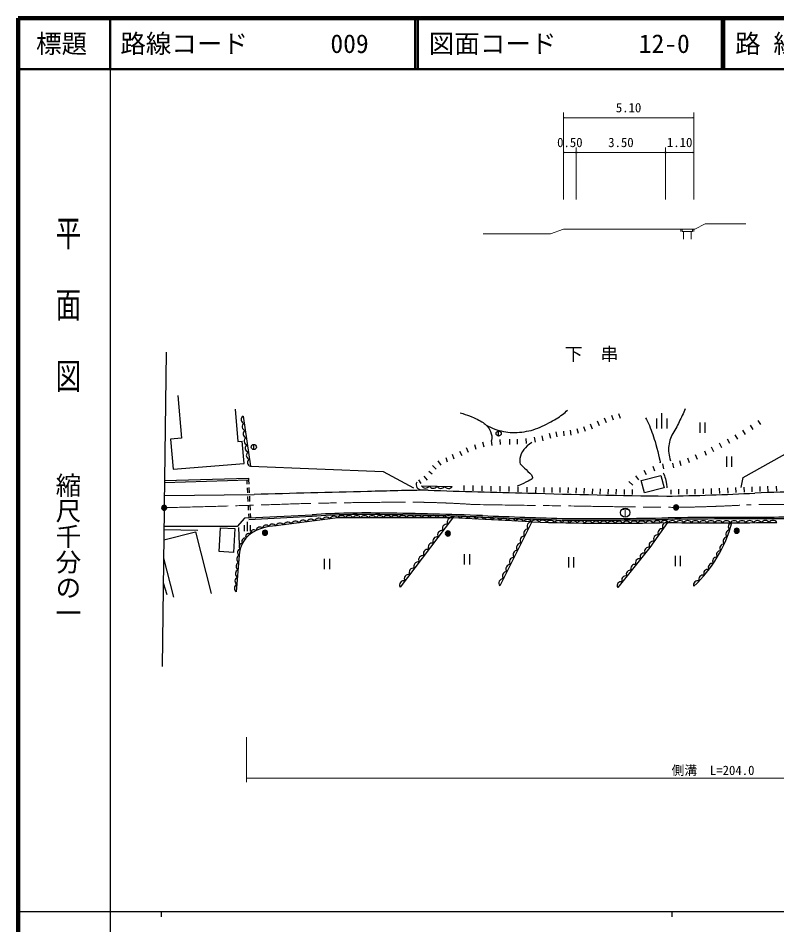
# Model space of a CAD drawing. Units: millimetres, scale not verified, with parts at other scales. Extents: x 40000 to 680000, y 20000 to 380000.
# Drawn here: x 40000 to 188543, y 202409 to 380000 of the extents above; entities that cross this region are included whole.
import ezdxf
from ezdxf.enums import TextEntityAlignment as Align

# ---------------------------------------------------------------- set-up
doc = ezdxf.new("R2010")
doc.units = ezdxf.units.MM
doc.header["$LTSCALE"] = 1000
doc.header["$PDMODE"] = 32
doc.header["$PDSIZE"] = 500
doc.linetypes.add('CHAIN', pattern=[18.5, 12, -1.5, 3.5, -1.5])
for name, color, linetype, lineweight in [('M-BGD', 7, 'Continuous', 25), ('M-BMK', 2, 'CHAIN', 13), ('M-BMK-SRVR', 3, 'Continuous', 25), ('M-STR-HTXT', 7, 'Continuous', 13), ('M-TTL', 2, 'Continuous', 140), ('M-TTL-BAND', 7, 'Continuous', 25), ('M-TTL-LINE', 7, 'Continuous', 50), ('S-BGD', 7, 'Continuous', 13)]:
    doc.layers.add(name, color=color, linetype=linetype, lineweight=lineweight)
for name, color, linetype in [('M-BMK-HTXT', 7, 'Continuous'), ('M-OTRS', 6, 'Continuous'), ('M-TTL-TXT', 7, 'Continuous')]:
    doc.layers.add(name, color=color, linetype=linetype)
doc.styles.add('@ＭＳ ゴシック', font='')
doc.styles.add('ＭＳ ゴシック', font='')
doc.styles.get('@ＭＳ ゴシック').set_extended_font_data('@MS Gothic')
doc.styles.get('ＭＳ ゴシック').set_extended_font_data('MS Gothic')

msp = doc.modelspace()

# ---------------------------------------------------------------- hatches: boundary and pattern name
at = {"layer": 'M-BGD'}
for points in [[(88834, 279220, 1), (87834, 279220, 0.41421), (88334, 278720, 0.41421)], [(124632, 279056, 1), (123632, 279056, 0.41421), (124132, 278556, 0.41421)], [(181187, 279596, 0.41421), (180687, 280096, 0.41421), (180187, 279596, 1)]]:
    msp.add_hatch(color=256, dxfattribs=at).paths.add_polyline_path(points)
at = {"layer": 'M-BMK-SRVR'}
for points in [[(69093, 284114, 0.41421), (68593, 284614, 0.41421), (68093, 284114, 0.41421), (68593, 283614, 0.41421)], [(169314, 284179, 0.41421), (168814, 284679, 0.41421), (168314, 284179, 0.41421), (168814, 283679, 0.41421)]]:
    msp.add_hatch(color=256, dxfattribs=at).paths.add_polyline_path(points)

# ---------------------------------------------------------------- linework, layer by layer
at = {"layer": 'M-BGD'}
for p, q in [((71269, 306079), (71957, 297725)), ((82476, 303387), (82993, 297104)), ((84036, 302055), (85477, 292219)), ((156582, 301240), (156261, 302188)), ((157553, 302582), (157835, 301640)), ((166046, 299615), (166046, 302615)), ((151974, 300544), (152408, 299530)), ((153796, 300166), (153398, 301083)), ((155178, 300732), (154818, 301665)), ((165046, 299615), (165046, 301615)), ((167046, 299615), (167046, 301615)), ((173446, 300778), (173446, 298778)), ((174446, 300778), (174446, 298778)), ((183928, 299434), (183375, 300267)), ((184808, 301187), (185355, 300411)), ((134078, 298149), (134078, 299149)), ((134078, 298649), (134079, 298650)), ((144262, 297687), (143998, 298651)), ((145539, 297978), (145358, 298962)), ((146783, 299113), (146858, 298163)), ((148274, 298332), (148116, 299319)), ((149694, 298621), (149455, 299592)), ((151086, 299026), (150767, 299974)), ((180905, 297551), (180401, 298415)), ((182430, 298471), (181901, 299320)), ((71957, 297725), (69844, 297551)), ((82993, 297104), (83887, 297177)), ((131249, 295949), (131009, 296920)), ((132825, 296270), (132665, 297258)), ((134422, 296462), (134343, 297459)), ((136183, 297512), (136176, 296522)), ((137790, 296556), (137741, 297555)), ((139545, 296695), (139436, 297689)), ((141289, 296939), (141121, 297925)), ((142538, 298191), (142754, 297228)), ((177777, 295847), (177324, 296739)), ((179353, 296676), (178875, 297555)), ((86145, 295500), (86145, 296500)), ((86145, 296000), (86146, 296001)), ((126431, 295208), (126898, 294308)), ((128201, 294926), (127807, 295845)), ((129704, 295499), (129386, 296447)), ((174365, 295244), (174734, 294407)), ((176177, 295064), (175750, 295969)), ((122823, 292475), (122259, 293300)), ((123739, 293946), (123972, 293110)), ((125381, 293589), (125008, 294516)), ((169832, 292317), (169541, 293274)), ((171453, 292874), (171094, 293807)), ((173030, 293545), (172605, 294451)), ((178686, 294147), (178686, 292147)), ((179686, 294147), (179686, 292147)), ((120391, 291262), (121075, 290769)), ((121830, 291653), (121125, 292363)), ((163042, 290536), (162574, 291420)), ((164677, 291247), (164350, 292192)), ((166402, 291698), (166224, 292682)), ((168082, 292867), (168305, 291908)), ((68643, 289424), (85102, 289915)), ((68653, 289074), (85113, 289565)), ((84763, 289547), (84805, 288729)), ((85102, 289915), (85113, 289565)), ((85113, 289565), (85154, 288747)), ((118378, 289604), (118855, 288882)), ((120126, 289536), (119487, 290305)), ((161536, 289583), (160938, 290384)), ((162009, 289414), (165818, 290433)), ((165818, 290433), (166458, 288037)), ((84841, 288030), (84892, 287032)), ((85190, 288048), (85241, 287049)), ((118999, 288372), (125003, 288263)), ((127337, 287467), (127356, 288467)), ((129094, 287431), (129116, 288431)), ((130852, 287392), (130875, 288392)), ((132609, 287349), (132634, 288349)), ((134367, 287304), (134394, 288303)), ((136124, 287255), (136153, 288254)), ((137881, 287202), (137912, 288202)), ((139638, 287146), (139671, 288146)), ((141334, 288130), (141299, 287091)), ((142969, 287102), (142965, 288102)), ((144543, 287098), (144551, 288098)), ((146117, 287078), (146136, 288077)), ((147691, 287040), (147720, 288039)), ((149264, 286984), (149305, 287983)), ((150836, 286911), (150888, 287910)), ((152444, 287791), (152383, 286822)), ((153976, 286785), (153998, 287785)), ((155545, 286753), (155565, 287753)), ((157113, 286723), (157131, 287723)), ((159592, 289277), (160323, 288538)), ((162650, 287018), (162009, 289414)), ((166458, 288037), (162650, 287018)), ((169361, 286743), (169360, 287743)), ((170966, 286751), (170957, 287751)), ((172570, 286771), (172554, 287771)), ((174175, 286804), (174150, 287804)), ((175779, 286850), (175746, 287850)), ((177382, 286909), (177342, 287908)), ((178985, 286980), (178937, 287979)), ((180588, 287064), (180532, 288062)), ((182103, 288112), (182164, 287159)), ((183736, 287209), (183705, 288208)), ((185282, 287257), (185251, 288257)), ((186829, 287306), (186797, 288305)), ((188410, 288355), (188464, 287359)), ((68622, 286498), (86180, 286702)), ((84927, 286332), (84978, 285334)), ((85277, 286350), (85328, 285352)), ((158682, 286696), (158698, 287696)), ((160251, 286672), (160265, 287672)), ((167791, 287627), (167785, 286748)), ((85014, 284635), (85065, 283636)), ((85364, 284653), (85415, 283654)), ((85101, 282937), (85143, 282119)), ((85143, 282119), (97549, 282724)), ((85157, 281819), (97567, 282425)), ((85450, 282955), (85492, 282137)), ((84304, 279516), (84304, 280716)), ((84904, 279516), (84904, 281316)), ((85504, 279516), (85504, 280716)), ((102576, 282130), (90446, 280562)), ((125005, 282130), (102576, 282130)), ((125022, 282083), (114780, 268567)), ((140515, 281346), (125005, 282130)), ((140548, 281344), (134300, 268811)), ((68516, 277822), (74752, 279395)), ((75212, 279645), (68540, 279809)), ((74752, 279395), (77809, 267278)), ((79361, 275520), (79628, 280177)), ((79628, 280177), (82452, 280015)), ((82452, 280015), (82185, 275358)), ((83121, 280247), (83285, 276878)), ((88334, 279220), (88335, 279220)), ((124132, 279056), (124133, 279056)), ((180687, 279596), (180688, 279596)), ((82185, 275358), (79361, 275520)), ((68472, 274228), (70391, 266619)), ((83264, 274831), (82679, 267625)), ((99928, 274089), (99928, 272089)), ((100928, 274089), (100928, 272089)), ((127354, 274990), (127354, 272990)), ((128354, 274990), (128354, 272990)), ((147739, 274417), (147739, 272417)), ((148739, 274417), (148739, 272417)), ((168616, 274662), (168616, 272662)), ((169616, 274662), (169616, 272662)), ((68413, 269375), (69129, 267082))]:
    msp.add_line(p, q, dxfattribs=at)
for points in [[(126558, 302705), (127051, 302551), (127521, 302397), (127968, 302242), (128392, 302087), (128795, 301930), (129175, 301772), (129534, 301613), (129873, 301452), (130191, 301290), (130488, 301126), (130762, 300961), (131011, 300797), (131236, 300633), (131439, 300467), (131622, 300299), (131788, 300129), (131938, 299955), (132074, 299777), (132198, 299595), (132313, 299406), (132503, 299017), (132634, 298613), (132708, 298193), (132728, 297756), (132699, 297301)], [(131642, 300279), (132050, 300064), (132462, 299866), (132879, 299687), (133300, 299525), (133725, 299380), (134153, 299253), (134584, 299143), (135018, 299050), (135454, 298974), (135892, 298915), (136335, 298874), (136785, 298852), (137240, 298847), (137698, 298860), (138158, 298889), (138618, 298935), (139076, 298996), (139529, 299072), (139978, 299162), (140419, 299266), (140859, 299390), (141302, 299538), (141746, 299707), (142188, 299891), (142625, 300089), (143054, 300294), (143472, 300505), (143876, 300716), (144263, 300925), (144630, 301126), (144981, 301325), (145320, 301527), (145646, 301733), (145960, 301941), (146261, 302151), (146547, 302362), (146820, 302572), (147076, 302782), (147318, 302990), (147543, 303196)], [(170580, 303460), (170455, 303143), (170322, 302826), (170182, 302508), (170036, 302191), (169886, 301873), (169732, 301553), (169576, 301233), (169418, 300912), (169262, 300590), (169106, 300266), (168942, 299942), (168762, 299619), (168574, 299297), (168381, 298973), (168192, 298648), (168010, 298320), (167844, 297989), (167698, 297654), (167579, 297314), (167492, 296968), (167431, 296617), (167386, 296263), (167358, 295905), (167348, 295543), (167357, 295177), (167387, 294807), (167439, 294433), (167514, 294054), (167613, 293671), (167738, 293283)], [(162825, 301740), (163019, 301380), (163210, 300999), (163395, 300601), (163577, 300187), (163752, 299762), (163923, 299328), (164088, 298889), (164246, 298446), (164399, 298004), (164544, 297564), (164699, 297064), (164870, 296464), (165050, 295805), (165227, 295129), (165391, 294476), (165532, 293888), (165641, 293406), (165706, 293070), (165718, 292922), (165667, 293002)], [(181581, 288081), (181967, 290011), (198425, 299240)], [(69844, 297551), (70331, 291639), (84249, 292785), (83887, 297177)], [(140592, 296871), (140111, 296561), (139683, 296222), (139309, 295862), (138990, 295485), (138725, 295100), (138513, 294684), (138354, 294232), (138251, 293778), (138204, 293353), (138215, 292989), (138298, 292711), (138452, 292496), (138656, 292309), (138891, 292114), (139137, 291874), (139436, 291567), (139801, 291218), (140170, 290860), (140479, 290526), (140665, 290248), (140729, 290049), (140712, 289906), (140614, 289787), (140437, 289661), (140180, 289496), (139844, 289298), (139429, 289086), (138934, 288855), (138359, 288597), (137706, 288308)], [(85477, 292219), (111468, 291184), (117434, 288002)], [(166299, 290932), (166420, 290656), (166530, 290364), (166628, 290062), (166714, 289758), (166790, 289458), (166865, 289093), (166938, 288656), (166996, 288256), (167021, 287996), (167001, 287984)], [(85143, 282119), (84321, 282083), (82907, 280451), (68548, 280430)], [(167119, 281201), (163658, 276324), (157377, 268464)]]:
    msp.add_lwpolyline(points, dxfattribs=at)
for points in [[(88834, 279220, 1), (87834, 279220, 0.41421), (88334, 278720, 0.41421)], [(124632, 279056, 1), (123632, 279056, 0.41421), (124132, 278556, 0.41421)], [(181187, 279596, 0.41421), (180687, 280096, 0.41421), (180187, 279596, 1)]]:
    msp.add_lwpolyline(points, format="xyb", close=True, dxfattribs=at)
for centre, radius in [((134078, 298649), 500), ((86145, 296000), 500), ((158855, 283142), 900)]:
    msp.add_circle(centre, radius, dxfattribs=at)
for centre, radius, start, end in [((84390, 301390), 754, 118.03824, 258.63787), ((84596, 299985), 754, 118.03824, 258.63787), ((84802, 298579), 754, 118.03824, 258.63787), ((85008, 297174), 754, 118.03824, 258.63787), ((85214, 295769), 754, 118.03824, 258.63787), ((85420, 294364), 754, 118.03824, 258.63787), ((85626, 292958), 754, 118.03824, 258.63787), ((118941, 288645), 1022, 152.341, 274.27201), ((119759, 288862), 904, 212.85681, 325.05994), ((121260, 288835), 904, 212.85681, 325.05994), ((122761, 288808), 904, 212.85681, 325.05994), ((124262, 288781), 904, 212.85681, 325.05994), ((209945, -4083274), 4371729, 91.33076, 91.62229), ((128599, -340230), 627830, 90.76166, 91.84224), ((165472, 1521758), 1235042, 267.90175, 268.80944), ((192579, 2071150), 1784947, 268.30592, 269.17816), ((159648, 748617), 462288, 270.90835, 273.04954), ((190298, 169800), 117339, 88.12497, 92.95861), ((108042, 130088), 152997, 88.62003, 93.93233), ((108042, 130088), 152697, 88.61926, 93.93345), ((101885, 281506), 930, 42.11913, 152.60667), ((103323, 281631), 899, 33.70471, 146.29529), ((104819, 281631), 899, 33.70471, 146.29529), ((106314, 281631), 899, 33.70471, 146.29529), ((107809, 281631), 899, 33.70471, 146.29529), ((109304, 281631), 899, 33.70471, 146.29529), ((110800, 281631), 899, 33.70471, 146.29529), ((112295, 281631), 899, 33.70471, 146.29529), ((105163, -355929), 638703, 87.69026, 89.41167), ((105163, -355929), 639003, 87.6903, 89.41148), ((113790, 281631), 899, 33.70471, 146.29529), ((115285, 281631), 899, 33.70471, 146.29529), ((116781, 281631), 899, 33.70471, 146.29529), ((118276, 281631), 899, 33.70471, 146.29529), ((119771, 281631), 899, 33.70471, 146.29529), ((121267, 281631), 899, 33.70471, 146.29529), ((122762, 281631), 899, 33.70471, 146.29529), ((124257, 281631), 899, 33.70471, 146.29529), ((125752, 281537), 954, 32.59876, 141.61609), ((127303, 281459), 954, 32.59876, 141.61609), ((245592, 3307156), 3026774, 267.82868, 268.14374), ((88561, 279977), 728, 38.37353, 168.77153), ((89819, 280192), 728, 30.59625, 160.99425), ((91272, 280134), 930, 42.11913, 152.60667), ((92788, 280330), 930, 42.11913, 152.60667), ((94304, 280526), 930, 42.11913, 152.60667), ((95821, 280722), 930, 42.11913, 152.60667), ((97337, 280918), 930, 42.11913, 152.60667), ((98853, 281114), 930, 42.11913, 152.60667), ((100369, 281310), 930, 42.11913, 152.60667), ((123900, 280032), 844, 76.90964, 208.78467), ((124831, 281261), 844, 76.90964, 208.78467), ((128854, 281381), 954, 32.59876, 141.61609), ((130405, 281302), 954, 32.59876, 141.61609), ((245592, 3307156), 3027074, 267.82868, 268.14382), ((131956, 281224), 954, 32.59876, 141.61609), ((133507, 281146), 954, 32.59876, 141.61609), ((135058, 281067), 954, 32.59876, 141.61609), ((136609, 280989), 954, 32.59876, 141.61609), ((138161, 280910), 954, 32.59876, 141.61609), ((139712, 280832), 954, 32.59876, 141.61609), ((140519, 280489), 855, 88.05261, 218.96161), ((141242, 280828), 892, 31.62706, 144.5546), ((156262, 731430), 450360, 267.9962, 271.40307), ((142731, 280781), 892, 31.81633, 144.74387), ((144219, 280739), 892, 32.0056, 144.93314), ((145708, 280702), 892, 32.19488, 145.12241), ((147197, 280669), 892, 32.38415, 145.31168), ((149921, 1225030), 943363, 269.85559, 271.05189), ((149921, 1225030), 943063, 269.85586, 271.05195), ((148686, 280642), 892, 32.57342, 145.50095), ((150175, 280619), 892, 32.76269, 145.69022), ((151665, 280602), 892, 32.95196, 145.87949), ((153154, 280589), 892, 33.14123, 146.06877), ((154643, 280581), 892, 33.3305, 146.25804), ((156133, 280578), 892, 33.51977, 146.44731), ((157622, 280580), 892, 33.70904, 146.63658), ((159111, 280587), 892, 33.89831, 146.82585), ((160601, 280599), 892, 34.08758, 147.01512), ((162090, 280616), 892, 34.27685, 147.20439), ((163579, 280637), 892, 34.46612, 147.39366), ((165068, 280664), 892, 34.65539, 147.58293), ((166557, 280696), 892, 34.84466, 147.7722), ((166938, 280413), 809, 77.09016, 212.19667), ((183408, -1119964), 1402184, 89.81264, 90.66088), ((183408, -1119964), 1401884, 89.81248, 90.66084), ((176653, 1199154), 917996, 269.41556, 270.74211), ((168044, 280677), 921, 33.92525, 145.00062), ((169563, 280664), 921, 34.02001, 145.09537), ((171082, 280654), 921, 34.11476, 145.19012), ((172601, 280646), 921, 34.20951, 145.28488), ((154058, 288071), 26591, 313.30644, 344.94218), ((174120, 280641), 921, 34.30427, 145.37963), ((175639, 280638), 921, 34.39902, 145.47438), ((177158, 280637), 921, 34.49377, 145.56914), ((178677, 280639), 921, 34.58853, 145.66389), ((179818, 280372), 795, 95.92403, 230.79676), ((180196, 280644), 921, 34.68328, 145.75865), ((181715, 280651), 921, 34.77803, 145.8534), ((183234, 280661), 921, 34.87279, 145.94815), ((184753, 280673), 921, 34.96754, 146.04291), ((186271, 280687), 921, 35.06229, 146.13766), ((187790, 280705), 921, 35.15705, 146.23241), ((191406, 135107), 147144, 85.44578, 91.32923), ((191406, 135107), 146844, 85.44752, 91.33078), ((89134, 274393), 5887, 128.58468, 175.73915), ((85177, 278423), 639, 63.48881, 205.46918), ((86188, 279050), 728, 53.9281, 184.32611), ((90770, 270828), 9740, 91.90661, 123.01575), ((87343, 279594), 728, 46.15082, 176.54882), ((122969, 278804), 844, 76.90964, 208.78467), ((139824, 279097), 855, 88.05261, 218.96161), ((166073, 279194), 809, 77.09016, 212.19667), ((179354, 278962), 795, 92.76045, 227.63318), ((83896, 276504), 639, 87.06604, 229.04641), ((84438, 277529), 639, 75.27742, 217.2578), ((121107, 276346), 844, 76.90964, 208.78467), ((122038, 277575), 844, 76.90964, 208.78467), ((138436, 276312), 855, 88.05261, 218.96161), ((139130, 277704), 855, 88.05261, 218.96161), ((164343, 276755), 809, 77.09016, 212.19667), ((165208, 277974), 809, 77.09016, 212.19667), ((178813, 277580), 795, 89.59688, 224.46961), ((83575, 275389), 639, 98.85466, 240.83503), ((120175, 275117), 844, 76.90964, 208.78467), ((137742, 274919), 855, 88.05261, 218.96161), ((163418, 275596), 766, 71.71902, 211.02378), ((177506, 274916), 795, 83.26973, 218.14246), ((178196, 276230), 795, 86.43331, 221.30603), ((83657, 274073), 853, 117.44621, 233.27287), ((118313, 272660), 844, 76.90964, 208.78467), ((119244, 273888), 844, 76.90964, 208.78467), ((137048, 273526), 855, 88.05261, 218.96161), ((161623, 273350), 766, 71.71902, 211.02378), ((162520, 274473), 766, 71.71902, 211.02378), ((176744, 273642), 795, 80.10616, 214.97889), ((83423, 271191), 853, 117.44621, 233.27287), ((83540, 272632), 853, 117.44621, 233.27287), ((117382, 271431), 844, 76.90964, 208.78467), ((136354, 272134), 855, 88.05261, 218.96161), ((159828, 271104), 766, 71.71902, 211.02378), ((160726, 272227), 766, 71.71902, 211.02378), ((175016, 271230), 795, 73.77901, 208.65174), ((175913, 272412), 795, 76.94259, 211.81531), ((83306, 269750), 853, 117.44621, 233.27287), ((116451, 270202), 844, 76.90964, 208.78467), ((134966, 269348), 855, 88.05261, 218.96161), ((135660, 270741), 855, 88.05261, 218.96161), ((158931, 269981), 766, 71.71902, 211.02378), ((174055, 270099), 795, 70.61544, 205.48817), ((83189, 268309), 853, 117.44621, 233.27287), ((115520, 268973), 844, 76.90964, 208.78467), ((158034, 268859), 766, 71.71902, 211.02378), ((173032, 269023), 795, 67.45187, 202.32459)]:
    msp.add_arc(centre, radius, start, end, dxfattribs=at)
at = {"layer": 'M-BMK'}
for centre, radius, start, end in [((13062, 2585393), 2301949, 271.39474, 272.0605), ((122467, -951980), 1237199, 90.30716, 91.23374), ((115677, 89506), 195696, 86.02045, 89.95402), ((250283, 7993833), 7710053, 269.1006, 269.24621), ((183696, 2142185), 1858065, 268.92545, 269.52567), ((163986, 620960), 336815, 270.9064, 273.16591), ((187169, 171262), 113489, 85.02344, 92.31356)]:
    msp.add_arc(centre, radius, start, end, dxfattribs=at)
at = {"layer": 'M-BMK-SRVR'}
for p, q in [((68964, 314571), (68599, 284613)), ((68587, 283614), (68213, 253040))]:
    msp.add_line(p, q, dxfattribs=at)
for points in [[(69093, 284114, 0.41421), (68593, 284614, 0.41421), (68093, 284114, 0.41421), (68593, 283614, 0.41421)], [(169314, 284179, 0.41421), (168814, 284679, 0.41421), (168314, 284179, 0.41421), (168814, 283679, 0.41421)]]:
    msp.add_lwpolyline(points, format="xyb", close=True, dxfattribs=at)
at = {"layer": 'M-OTRS'}
msp.add_point((68593, 284114), dxfattribs=at)
at = {"layer": 'M-STR-HTXT'}
for p, q in [((84701, 239158), (84701, 230352)), ((84701, 231111), (303236, 231111))]:
    msp.add_line(p, q, dxfattribs=at)
at = {"layer": 'M-TTL'}
for p, q in [((40000, 380000), (40000, 20000)), ((680000, 380000), (40000, 380000))]:
    msp.add_line(p, q, dxfattribs=at)
at = {"layer": 'M-TTL-BAND'}
for p, q in [((58000, 370000), (58000, 20000)), ((40000, 205000), (579000, 205000)), ((68000, 205000), (68000, 204000)), ((168000, 205000), (168000, 204000))]:
    msp.add_line(p, q, dxfattribs=at)
at = {"layer": 'M-TTL-LINE'}
for p, q in [((58000, 380000), (58000, 370000)), ((117750, 380000), (117750, 370000)), ((118250, 380000), (118250, 370000)), ((177750, 380000), (177750, 370000)), ((178250, 380000), (178250, 370000)), ((40000, 370000), (680000, 370000))]:
    msp.add_line(p, q, dxfattribs=at)
at = {"layer": 'S-BGD'}
for p, q in [((146763, 345446), (146763, 361498)), ((146763, 360498), (146963, 360548)), ((172263, 360498), (172063, 360548)), ((172263, 345446), (172263, 361498)), ((146763, 360498), (172263, 360498)), ((146763, 360498), (146963, 360448)), ((172263, 360498), (172063, 360448)), ((146763, 344446), (146763, 354691)), ((146763, 353691), (146963, 353741)), ((146763, 353691), (149263, 353691)), ((146763, 353691), (146963, 353641)), ((149263, 353691), (149063, 353741)), ((149263, 353691), (149063, 353641)), ((149263, 344446), (149263, 354691)), ((149263, 344446), (149263, 354691)), ((149263, 353691), (149463, 353741)), ((149263, 353691), (166763, 353691)), ((149263, 353691), (149463, 353641)), ((166763, 353691), (166563, 353741)), ((166763, 353691), (166563, 353641)), ((166763, 344446), (166763, 354691)), ((166763, 344446), (166763, 354691)), ((166763, 353691), (166963, 353741)), ((166763, 353691), (172263, 353691)), ((166763, 353691), (166963, 353641)), ((172263, 353691), (172063, 353741)), ((172263, 353691), (172063, 353641)), ((172263, 344446), (172263, 354691)), ((174513, 339690), (172513, 338690)), ((174513, 339690), (182478, 339690)), ((144223, 337737), (131049, 337737)), ((146763, 338690), (144223, 337737)), ((146763, 338690), (149263, 338690)), ((149263, 338690), (166763, 338690)), ((166763, 338690), (172013, 338690)), ((169763, 338190), (169763, 338690)), ((170013, 338190), (170013, 338690)), ((170263, 338190), (170013, 338190)), ((170263, 336690), (170263, 338190)), ((170263, 338190), (171763, 338190)), ((172013, 338190), (171763, 338190)), ((171763, 338190), (171763, 336690)), ((172013, 338690), (172013, 338190)), ((172013, 338690), (172263, 338690)), ((172263, 338690), (172263, 338190)), ((172263, 338690), (172513, 338690))]:
    msp.add_line(p, q, dxfattribs=at)

# ---------------------------------------------------------------- texts
at = {"layer": 'M-BGD', "style": 'ＭＳ ゴシック'}
msp.add_text('Ｔ', height=1320, dxfattribs=at).set_placement((158851, 283078), align=Align.MIDDLE_CENTER)
at = {"layer": 'M-BMK-HTXT', "style": 'ＭＳ ゴシック'}
msp.add_text('下\u3000串', height=2566, dxfattribs=at).set_placement((152273, 312141), align=Align.BOTTOM_CENTER)
at = {"layer": 'M-STR-HTXT', "style": 'ＭＳ ゴシック'}
msp.add_text('側溝\u3000L=204.0', height=1833, dxfattribs=at).set_placement((176043, 231211), align=Align.BOTTOM_CENTER)
at = {"layer": 'M-TTL-BAND', "style": '@ＭＳ ゴシック', "width": 1.4}
msp.add_text('平  面  図', height=3666, rotation=270, dxfattribs=at).set_placement((49777, 306475), align=Align.MIDDLE_RIGHT)
at = {"layer": 'M-TTL-BAND', "style": '@ＭＳ ゴシック'}
msp.add_text('縮尺千分の一', height=3666, rotation=270, dxfattribs=at).set_placement((49777, 261030), align=Align.MIDDLE_RIGHT)
at = {"layer": 'M-TTL-TXT', "style": 'ＭＳ ゴシック'}
msp.add_text('標題', height=3666, dxfattribs=at).set_placement((48500, 375000), align=Align.MIDDLE_CENTER)
for s, p in [('路線コード', (60000, 375000)), ('009', (101142, 375000)), ('図面コード', (120380, 375000)), ('12-0', (161521, 375000)), ('路 線 名', (180380, 375000))]:
    msp.add_text(s, height=3666, dxfattribs=at).set_placement(p, align=Align.MIDDLE_LEFT)
at = {"layer": 'S-BGD', "style": 'ＭＳ ゴシック'}
for s, p in [('5.10', (159513, 360998)), ('0.50', (148013, 354191)), ('3.50', (158013, 354191)), ('1.10', (169513, 354191))]:
    msp.add_text(s, height=1833, dxfattribs=at).set_placement(p, align=Align.BOTTOM_CENTER)

doc.saveas('drawing.dxf')
